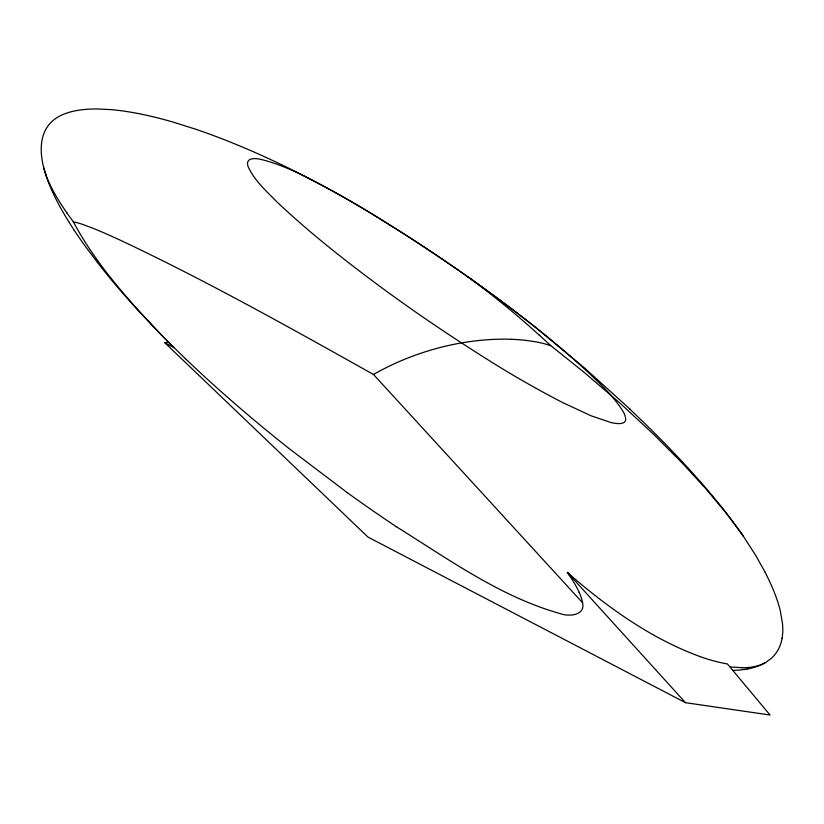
<?xml version="1.0" encoding="UTF-8"?>
<svg xmlns="http://www.w3.org/2000/svg" width="824" height="824" viewBox="0 0 824 824"><rect width="100%" height="100%" fill="white"/><g stroke="black" fill="none" stroke-linecap="round" stroke-linejoin="round"><path stroke-width="1.24" d="M782.12 638.281L782.697 633.244A624.582 155.623 31 0 0 782.46 623.325L780.307 610.821A739.561 181.064 31.7 0 0 764.827 571.774M66.857 212.891L73.377 221.903L77.559 222.81A63.706 16.223 32.2 0 1 82.936 224.499L91.68 227.754A166.026 40.953 31.6 0 1 103.288 232.584A253.153 60.461 31.3 0 1 119.758 239.949C206.402 280.727 289.955 327.715 373.468 374.457C411.537 352.878 454.982 340.384 498.757 339.2A337.49 99.251 26.8 0 1 511.704 339.292M765.424 662.64L771.408 658.283A520.181 130.707 30.3 0 0 782.038 638.24M700.441 656.718A90.197 21.527 27.4 0 0 722.875 663.073L727.427 663.969L770.038 715.016L685.496 702.687L368.029 537.114L164.831 342.774L168.261 341.898M747.183 669.006L744.505 669.438M742.022 667.687L730.589 666.987M741.682 533.839L725.501 512.219L705.323 488.158L682.344 463.15L653.916 434.608L620.39 403.502L583.928 372.18L550.71 345.596L544.149 343.67A88.044 28.016 28.5 0 0 535.538 341.806L526.474 340.446A223.119 67.887 27.6 0 0 511.745 339.323M700.4 656.676C657.851 641.226 619.73 615.744 584.834 587.285A403.286 106.749 25.8 0 1 567.386 572.381L569.157 575.008M164.831 342.774L173.998 347.615M396.354 526.732C448.668 559.259 500.302 596.823 560.361 613.664C568.859 616.826 585.648 615.59 582.578 602.756A278.378 62.212 29.8 0 0 579.118 592.322M347.306 492.659L289.78 449.111A949.475 301.862 25.9 0 1 185.39 358.656M466.363 275.844A503.021 135.023 30.9 0 1 535.899 327.612L584.947 368.38L629.927 409.085M539.246 335.018L550.71 345.596M185.328 358.636L167.076 340.724M171.773 345.411L164.882 338.52M162.709 336.305L165.964 339.581M160.546 334.091L164.048 337.644M158.383 331.876L162.153 335.708M160.268 333.772L139.534 311.936A978.016 312.533 25.6 0 1 98.736 264.133L85.16 246.077A774.591 239.351 27.2 0 1 74.222 230.277M158.393 331.835C126.535 298.216 95.306 262.99 73.377 221.903M582.578 602.756L373.468 374.457M567.365 572.381L685.496 702.687M741.219 533.179L735.338 524.96A725.687 178.2 31.6 0 0 629.763 409.065M741.342 533.355L742.136 534.488M741.868 534.106L742.589 535.147M742.383 534.858L743.032 535.796M742.898 535.6L743.475 536.445M743.413 536.342L755.484 555.046L764.899 571.794M74.222 230.277L68.68 221.625M47.607 179.91C39.943 160.124 35.659 132.139 55.867 118.357A324.162 94.822 30.9 0 1 97.943 108.974L110.684 109.602A315.283 92.381 31 0 1 173.885 122.323L195.195 129.059A314.356 92.123 31 0 1 291.644 169.62A326.943 95.265 30.9 0 1 330.362 189.819A335.677 97.397 31 0 1 376.753 216.867L406.088 235.201A489.271 132.18 30.9 0 1 466.405 275.824A490.074 132.345 30.9 0 1 548.516 337.84A357.256 102.083 30.5 0 1 600.634 384.344A162.143 49.749 29.4 0 1 623.304 411.846A63.067 19.807 28.6 0 1 625.591 418.438A33.248 10.455 28.3 0 1 610.893 422.496L591.21 415.832L563.008 402.74A369.976 136.042 28.7 0 1 491.485 362.024A973.082 466.786 26.9 0 1 419.818 314.943A1039.538 510.756 26.4 0 1 389.587 293.468A837.122 379.524 27.5 0 1 332.103 249.693A476.107 185.905 29.5 0 1 277.183 202.158C266.646 191.343 254.719 180.93 248.282 167.004A36.565 12.01 32.1 0 1 260.765 159.372A97.654 31.518 31.6 0 1 306.229 177.191A287.442 85.315 31 0 1 376.784 216.825A523.477 139.194 30.9 0 1 466.425 275.824M46.165 175.316L44.063 168.755M43.826 167.838L44.022 168.58M396.334 526.732A561.814 156.57 27.8 0 1 347.326 492.659M569.085 574.977A388.238 85.13 30.5 0 1 579.231 592.374M765.239 662.548A237.436 58.617 28.3 0 1 742.239 667.821M765.362 662.609A395.736 99.076 29.4 0 1 747.224 669.036M744.494 669.428A330.918 82.122 28.9 0 1 732.783 670.386M68.752 221.656A621.852 187.275 28.4 0 1 47.483 179.848M467.682 276.576A364.424 104.504 30.9 0 1 539.112 335.007M66.971 212.932A381.667 111.384 30.4 0 1 45.948 175.203"/></g></svg>
